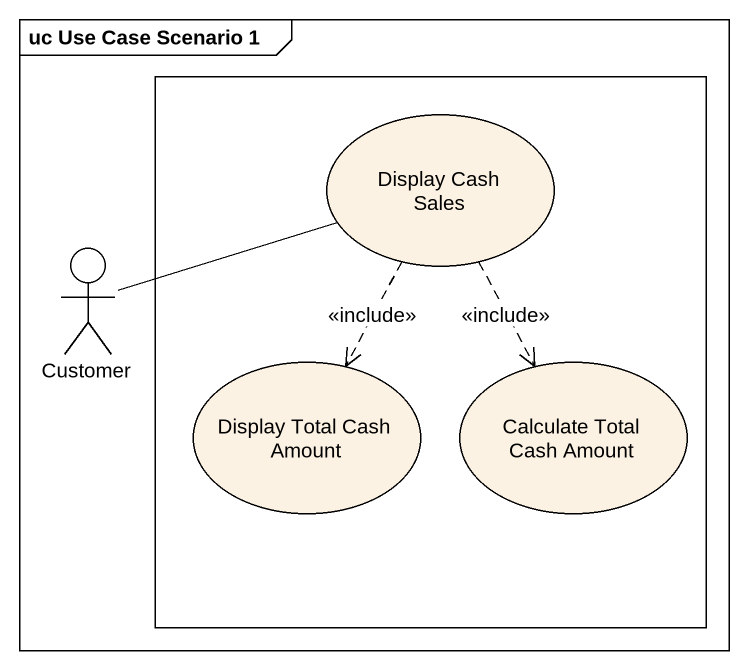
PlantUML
@startuml
mainframe uc Use Case Scenario 1
rectangle " " as rectangle1 {
  usecase "Display Cash Sales" as Display_Cash_Sales
  usecase "Display Total Cash Amount" as Display_Total_Cash_Amount
  usecase "Calculate Total Cash Amount" as Calculate_Total_Cash_Amount
}
actor Customer
Display_Cash_Sales ..> Display_Total_Cash_Amount : <<include>>
Display_Cash_Sales ..> Calculate_Total_Cash_Amount : <<include>>
Customer -right- Display_Cash_Sales
@enduml
